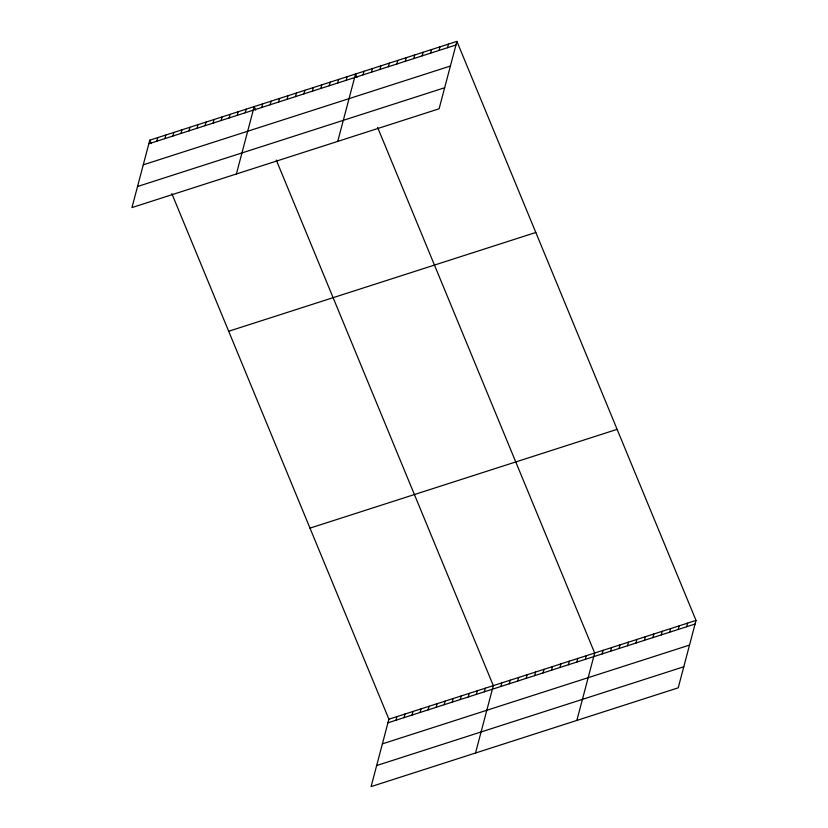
<?xml version="1.0" encoding="UTF-8"?>
<svg xmlns="http://www.w3.org/2000/svg" width="828" height="828" viewBox="0 0 828 828"><rect width="100%" height="100%" fill="white"/><g stroke="black" fill="none" stroke-linecap="round" stroke-linejoin="round"><path stroke-width="1.24" d="M149.775 140.18L131.973 207.569L439.099 108.789L456.901 41.4L149.775 140.18L151.182 143.586M156.854 141.195L157.806 137.593M164.886 138.607L165.838 135.016M172.928 136.02L173.87 132.428M180.959 133.443L181.901 129.841M188.991 130.855L189.943 127.264M197.023 128.278L197.975 124.676M205.054 125.69L206.006 122.099M213.086 123.103L214.038 119.511M221.117 120.526L222.07 116.924M229.149 117.938L230.101 114.347M237.181 115.361L238.133 111.759M245.212 112.774L246.164 109.172M236.394 173.983L254.196 106.595L255.604 110.01M261.7 107.474L262.642 103.873M270.145 104.752L271.087 101.161M278.591 102.041L279.533 98.449M287.037 99.329L287.978 95.727M295.482 96.607L296.424 93.015M303.928 93.895L304.88 90.293M312.373 91.173L313.326 87.582M320.819 88.461L321.771 84.86M329.265 85.739L330.217 82.148M337.71 83.028L338.662 79.426M346.156 80.306L347.108 76.714M337.741 141.391L355.554 73.992L356.961 77.408M363.047 74.872L363.999 71.28M371.493 72.16L372.445 68.569M379.938 69.448L380.89 65.847M388.384 66.726L389.336 63.135M396.829 64.015L397.782 60.413M405.275 61.293L406.227 57.701M413.721 58.581L414.673 54.979M422.166 55.859L423.118 52.267M430.612 53.147L431.564 49.545M439.057 50.425L440.01 46.834M447.503 47.713L448.455 44.112M171.851 193.638L388.901 719.211L371.099 786.6L678.225 687.82L696.027 620.431L456.901 41.4M395.981 720.225L396.933 716.624M404.012 717.638L404.964 714.046M412.054 715.061L412.996 711.459M420.086 712.473L421.028 708.882M428.117 709.886L429.07 706.294M436.149 707.309L437.101 703.707M444.181 704.721L445.133 701.13M452.212 702.144L453.164 698.542M460.244 699.556L461.196 695.955M468.275 696.969L469.228 693.378M476.307 694.392L477.259 690.79M484.339 691.804L485.291 688.213M475.52 753.014L493.322 685.625L276.273 160.052M500.826 686.505L501.768 682.914M509.272 683.793L510.214 680.192M517.717 681.071L518.659 677.48M526.163 678.36L527.105 674.758M534.609 675.638L535.55 672.046M543.054 672.926L544.006 669.324M551.5 670.204L552.452 666.612M559.945 667.492L560.898 663.89M568.391 664.77L569.343 661.179M576.837 662.058L577.789 658.467M585.282 659.347L586.234 655.745M576.868 720.422L594.68 653.033L377.63 127.45M602.173 653.913L603.126 650.311M610.619 651.191L611.571 647.6M619.065 648.479L620.017 644.877M627.51 645.757L628.462 642.166M635.956 643.045L636.908 639.444M644.401 640.323L645.354 636.732M652.847 637.612L653.799 634.01M661.293 634.89L662.245 631.298M669.738 632.178L670.69 628.587M678.184 629.466L679.136 625.865M686.629 626.744L687.582 623.153M148.823 143.772L455.949 44.991M143.265 164.824L450.391 66.043M137.531 186.517L444.657 87.737M228.683 331.262L535.82 232.482M309.993 528.129L617.119 429.349M388.901 719.211L696.027 620.431M387.949 722.803L695.075 624.033M382.391 743.855L689.517 645.084M376.657 765.548L683.783 666.768"/></g></svg>
